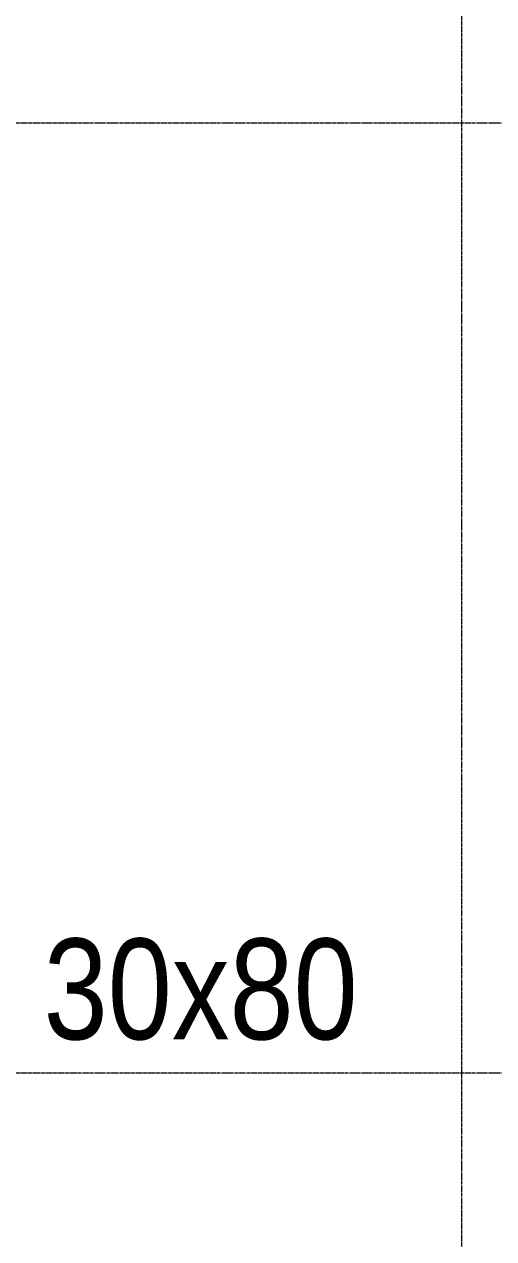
# Model space of a CAD drawing. Header units: millimetres. Extents: x -231292 to 573618, y -153144 to 564035.
# Drawn here: x 17261 to 20527, y 226516 to 234953 of the extents above; entities that cross this region are included whole.
import ezdxf

# ---------------------------------------------------------------- set-up
doc = ezdxf.new("R2010")
doc.units = ezdxf.units.MM
doc.linetypes.add('CENTER2', pattern=[28.575, 19.05, -3.175, 3.175, -3.175])
doc.layers.get('0').update_dxf_attribs({"color": 250})
doc.layers.add('11.10.2) люки', color=30, linetype='Continuous', lineweight=60)
doc.layers.add('РД_Оси_100', color=250, linetype='Continuous', lineweight=0)
doc.styles.add('style1', font='ARIALN.TTF')

# ---------------------------------------------------------------- blocks, each defined once
blk = doc.blocks.new('оси_рен')
at = {"layer": 'РД_Оси_100', "color": 251, "linetype": 'CENTER2', "true_color": 0x636466}
for p, q in [((1225207.916, 183613.25), (1189697.958, 183613.25)), ((1225207.916, 177013.25), (1189697.958, 177013.25))]:
    blk.add_line(p, q, dxfattribs=at)
blk.add_lwpolyline([(1207052.916, 223268.25), (1207052.916, 135558.25)], dxfattribs=at)

msp = doc.modelspace()

# ---------------------------------------------------------------- block references
at = {"rotation": 359.999868838025}
msp.add_blockref('оси_рен', (-1186750.035, 50655.808), dxfattribs=at)

# ---------------------------------------------------------------- next in the draw order: texts
at = {"layer": '11.10.2) люки', "color": 176, "true_color": 0x00008a, "insert": (17395.864, 228601.282), "char_height": 700, "width": 1668.44707, "attachment_point": 1, "line_spacing_factor": 0.3, "style": 'style1', "bg_fill": 3, "box_fill_scale": 1, "bg_fill_color": 256, "bg_fill_transparency": 0}
msp.add_mtext('\\pxsm1;30х80', dxfattribs=at)

doc.saveas('drawing.dxf')
